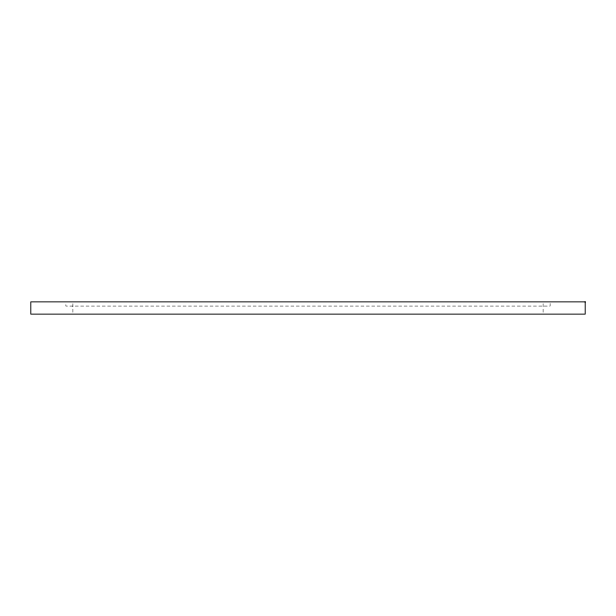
<?xml version="1.0" encoding="UTF-8"?>
<svg xmlns="http://www.w3.org/2000/svg" width="616" height="616" viewBox="0 0 616 616"><rect width="100%" height="100%" fill="white"/><g stroke="black" fill="none" stroke-linecap="round" stroke-linejoin="round"><path stroke-width="0.46" stroke-dasharray="3.08 2.31" d="M550.111 303.542L550.111 306.067L65.889 306.067L65.889 303.542M543.096 303.75L543.096 312.25M72.904 303.75L72.904 312.25"/><path stroke-width="0.92" d="M585.2 301.863L30.8 301.863L30.8 314.137L585.2 314.137L585.2 301.863"/></g></svg>
